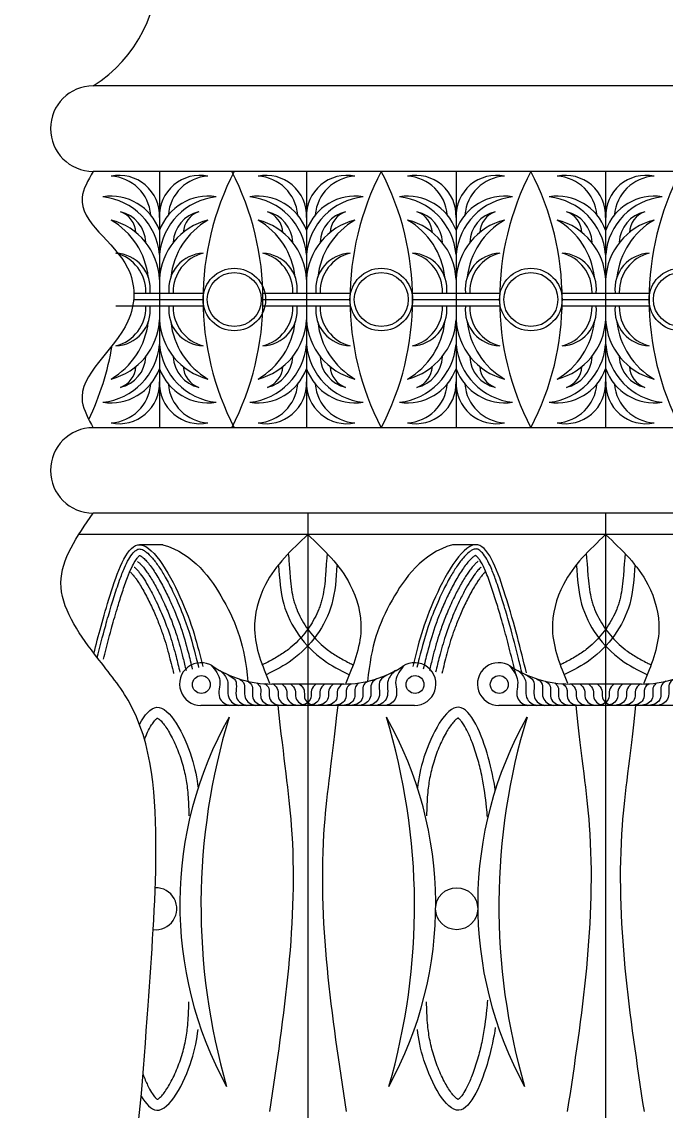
# Model space of a CAD drawing. Extents: x 15151 to 53333, y -36484 to -6005.
# Drawn here: x 43843.1 to 44020.4, y -13826.5 to -13526.6 of the extents above; entities that cross this region are included whole.
import ezdxf

# ---------------------------------------------------------------- set-up
doc = ezdxf.new("R2010")
doc.units = 0
doc.header["$MEASUREMENT"] = 0
for name, color, linetype in [('3', 3, 'CONTINUOUS'), ('4', 4, 'CONTINUOUS'), ('7', 7, 'CONTINUOUS')]:
    doc.layers.add(name, color=color, linetype=linetype)

# ---------------------------------------------------------------- blocks, each defined once
blk = doc.blocks.new('A$C79132812')
at = {"layer": '3'}
for p, q in [((689.8, 1717.17), (210.2, 1717.17)), ((241.23, 1677.17), (241.23, 1557.17)), ((310, 1677.17), (310, 1557.17)), ((380, 1677.17), (380, 1557.17)), ((450, 1677.17), (450, 1557.17)), ((229.1, 1617.17), (261.59, 1617.17)), ((229.2, 1620.17), (261.59, 1620.17)), ((289.64, 1620.17), (330.36, 1620.17)), ((289.64, 1617.17), (330.36, 1617.17)), ((359.64, 1620.17), (400.36, 1620.17)), ((359.64, 1617.17), (400.36, 1617.17)), ((429.64, 1620.17), (470.36, 1620.17)), ((429.64, 1617.17), (470.36, 1617.17)), ((220.86, 1614.17), (261.59, 1614.17)), ((228.69, 1614.17), (261.59, 1614.17)), ((289.64, 1614.17), (330.36, 1614.17)), ((289.64, 1614.17), (330.36, 1614.17)), ((359.64, 1614.17), (400.36, 1614.17)), ((359.64, 1614.17), (400.36, 1614.17)), ((429.64, 1614.17), (470.36, 1614.17)), ((429.64, 1614.17), (470.36, 1614.17)), ((689.8, 1517.17), (210.2, 1517.17)), ((310.59, 1517.17), (310.59, 1017.17)), ((450, 1517.17), (450, 1017.7)), ((689.8, 1507.17), (203.42, 1507.17)), ((242.82, 1502.4), (231.87, 1502.4)), ((389.31, 1502.4), (378.36, 1502.4)), ((327.42, 1437.17), (293.76, 1437.17)), ((466.83, 1437.17), (433.17, 1437.17)), ((360.59, 1427.17), (260.59, 1427.17)), ((500, 1427.17), (400, 1427.17))]:
    blk.add_line(p, q, dxfattribs=at)
for centre, radius in [((276.23, 1617.17), 14.64), ((276.23, 1617.17), 12.64), ((345, 1617.17), 14.64), ((345, 1617.17), 12.64), ((415, 1617.17), 14.64), ((415, 1617.17), 12.64), ((485, 1617.17), 14.64), ((485, 1617.17), 12.64), ((260.8, 1436.95), 4.18), ((360.8, 1436.95), 4.18), ((400.21, 1436.95), 4.18), ((380.29, 1332), 9.84)]:
    blk.add_circle(centre, radius, dxfattribs=at)
for centre, radius, start, end in [((222.34, 1656.39), 18.9, 357.7186, 101.5581), ((217.49, 1655.27), 19.67, 4.309, 86.8947), ((260.11, 1656.39), 18.9, 78.4419, 182.2814), ((264.97, 1655.27), 19.67, 93.1053, 175.691), ((391.9, 1617.17), 130.31, 152.5844, 207.4156), ((159.33, 1617.17), 130.31, 332.5844, 27.4156), ((291.11, 1656.39), 18.9, 357.7186, 101.5581), ((286.26, 1655.27), 19.67, 4.309, 86.8947), ((328.89, 1656.39), 18.9, 78.4419, 182.2814), ((333.74, 1655.27), 19.67, 93.1053, 175.691), ((460.67, 1617.17), 130.31, 152.5844, 207.4156), ((229.33, 1617.17), 130.31, 332.5844, 27.4156), ((361.11, 1656.39), 18.9, 357.7186, 101.5581), ((356.26, 1655.27), 19.67, 4.309, 86.8947), ((398.89, 1656.39), 18.9, 78.4419, 182.2814), ((403.74, 1655.27), 19.67, 93.1053, 175.691), ((530.67, 1617.17), 130.31, 152.5844, 207.4156), ((299.33, 1617.17), 130.31, 332.5844, 27.4156), ((431.11, 1656.39), 18.9, 357.7186, 101.5581), ((426.26, 1655.27), 19.67, 4.309, 86.8947), ((468.89, 1656.39), 18.9, 78.4419, 182.2814), ((473.74, 1655.27), 19.67, 93.1053, 175.691), ((600.67, 1617.17), 130.31, 152.5844, 207.4156), ((218.45, 1641.34), 24.2, 19.8702, 98.722), ((211.49, 1635.58), 29.85, 5.0414, 83.6775), ((270.96, 1635.58), 29.85, 96.3225, 174.9586), ((264.01, 1641.34), 24.2, 81.278, 160.1298), ((287.22, 1641.34), 24.2, 19.8702, 98.722), ((280.26, 1635.58), 29.85, 5.0414, 83.6775), ((339.74, 1635.58), 29.85, 96.3225, 174.9586), ((332.78, 1641.34), 24.2, 81.278, 160.1298), ((357.22, 1641.34), 24.2, 19.8702, 98.722), ((350.26, 1635.58), 29.85, 5.0414, 83.6775), ((409.74, 1635.58), 29.85, 96.3225, 174.9586), ((402.78, 1641.34), 24.2, 81.278, 160.1298), ((427.22, 1641.34), 24.2, 19.8702, 98.722), ((420.26, 1635.58), 29.85, 5.0414, 83.6775), ((479.74, 1635.58), 29.85, 96.3225, 174.9586), ((472.78, 1641.34), 24.2, 81.278, 160.1298), ((219.21, 1647.98), 10.94, 3.0309, 70.2122), ((219.46, 1643.26), 15.41, 2.5457, 77.0789), ((262.99, 1643.26), 15.41, 102.9211, 177.4543), ((263.25, 1647.98), 10.94, 109.7878, 176.9691), ((287.98, 1647.98), 10.94, 3.0309, 70.2122), ((288.24, 1643.26), 15.41, 2.5457, 77.0789), ((331.76, 1643.26), 15.41, 102.9211, 177.4543), ((332.02, 1647.98), 10.94, 109.7878, 176.9691), ((358.24, 1643.26), 15.41, 2.5457, 77.0789), ((357.98, 1647.98), 10.94, 3.0309, 70.2122), ((401.76, 1643.26), 15.41, 102.9211, 177.4543), ((402.02, 1647.98), 10.94, 109.7878, 176.9691), ((427.98, 1647.98), 10.94, 3.0309, 70.2122), ((428.24, 1643.26), 15.41, 2.5457, 77.0789), ((471.76, 1643.26), 15.41, 102.9211, 177.4543), ((472.02, 1647.98), 10.94, 109.7878, 176.9691), ((211.08, 1625.15), 30.18, 2.7959, 75.6746), ((200.81, 1623.79), 35.37, 6.2456, 59.8942), ((271.37, 1625.15), 30.18, 104.3254, 177.2041), ((281.64, 1623.79), 35.37, 120.1058, 173.7544), ((269.58, 1623.79), 35.37, 6.2456, 59.8942), ((279.86, 1625.15), 30.18, 2.7959, 75.6746), ((340.14, 1625.15), 30.18, 104.3254, 177.2041), ((350.42, 1623.79), 35.37, 120.1058, 173.7544), ((349.86, 1625.15), 30.18, 2.7959, 75.6746), ((339.58, 1623.79), 35.37, 6.2456, 59.8942), ((410.14, 1625.15), 30.18, 104.3254, 177.2041), ((420.42, 1623.79), 35.37, 120.1058, 173.7544), ((419.86, 1625.15), 30.18, 2.7959, 75.6746), ((409.58, 1623.79), 35.37, 6.2456, 59.8942), ((480.14, 1625.15), 30.18, 104.3254, 177.2041), ((490.42, 1623.79), 35.37, 120.1058, 173.7544), ((216.32, 1620.88), 18.52, 358.8044, 75.9594), ((220.13, 1622.07), 16.79, 353.888, 87.6627), ((262.32, 1622.07), 16.79, 92.3373, 186.112), ((266.13, 1620.88), 18.52, 104.0406, 181.1956), ((288.91, 1622.07), 16.79, 353.888, 87.6627), ((285.1, 1620.88), 18.52, 358.8044, 75.9594), ((331.09, 1622.07), 16.79, 92.3373, 186.112), ((334.9, 1620.88), 18.52, 104.0406, 181.1956), ((358.91, 1622.07), 16.79, 353.888, 87.6627), ((355.1, 1620.88), 18.52, 358.8044, 75.9594), ((401.09, 1622.07), 16.79, 92.3373, 186.112), ((404.9, 1620.88), 18.52, 104.0406, 181.1956), ((428.91, 1622.07), 16.79, 353.888, 87.6627), ((425.1, 1620.88), 18.52, 358.8044, 75.9594), ((471.09, 1622.07), 16.79, 92.3373, 186.112), ((474.9, 1620.88), 18.52, 104.0406, 181.1956), ((220.13, 1612.28), 16.79, 272.3373, 6.112), ((216.32, 1613.46), 18.52, 284.0406, 1.1956), ((262.32, 1612.28), 16.79, 173.888, 267.6627), ((266.13, 1613.46), 18.52, 178.8044, 255.9594), ((288.91, 1612.28), 16.79, 272.3373, 6.112), ((285.1, 1613.46), 18.52, 284.0406, 1.1956), ((331.09, 1612.28), 16.79, 173.888, 267.6627), ((334.9, 1613.46), 18.52, 178.8044, 255.9594), ((358.91, 1612.28), 16.79, 272.3373, 6.112), ((355.1, 1613.46), 18.52, 284.0406, 1.1956), ((401.09, 1612.28), 16.79, 173.888, 267.6627), ((404.9, 1613.46), 18.52, 178.8044, 255.9594), ((428.91, 1612.28), 16.79, 272.3373, 6.112), ((425.1, 1613.46), 18.52, 284.0406, 1.1956), ((471.09, 1612.28), 16.79, 173.888, 267.6627), ((474.9, 1613.46), 18.52, 178.8044, 255.9594), ((211.08, 1609.2), 30.18, 284.3254, 357.2041), ((200.81, 1610.56), 35.37, 300.1058, 353.7544), ((271.37, 1609.2), 30.18, 182.7959, 255.6746), ((281.64, 1610.56), 35.37, 186.2456, 239.8942), ((279.86, 1609.2), 30.18, 284.3254, 357.2041), ((269.58, 1610.56), 35.37, 300.1058, 353.7544), ((340.14, 1609.2), 30.18, 182.7959, 255.6746), ((350.42, 1610.56), 35.37, 186.2456, 239.8942), ((349.86, 1609.2), 30.18, 284.3254, 357.2041), ((339.58, 1610.56), 35.37, 300.1058, 353.7544), ((410.14, 1609.2), 30.18, 182.7959, 255.6746), ((420.42, 1610.56), 35.37, 186.2456, 239.8942), ((419.86, 1609.2), 30.18, 284.3254, 357.2041), ((409.58, 1610.56), 35.37, 300.1058, 353.7544), ((480.14, 1609.2), 30.18, 182.7959, 255.6746), ((490.42, 1610.56), 35.37, 186.2456, 239.8942), ((90.55, 1617.17), 130.31, 334.4645, 350.4804), ((211.49, 1598.76), 29.85, 276.3225, 354.9586), ((270.96, 1598.76), 29.85, 185.0414, 263.6775), ((280.26, 1598.76), 29.85, 276.3225, 354.9586), ((339.74, 1598.76), 29.85, 185.0414, 263.6775), ((350.26, 1598.76), 29.85, 276.3225, 354.9586), ((409.74, 1598.76), 29.85, 185.0414, 263.6775), ((420.26, 1598.76), 29.85, 276.3225, 354.9586), ((479.74, 1598.76), 29.85, 185.0414, 263.6775), ((219.46, 1591.09), 15.41, 282.9211, 357.4543), ((262.99, 1591.09), 15.41, 182.5457, 257.0789), ((288.24, 1591.09), 15.41, 282.9211, 357.4543), ((331.76, 1591.09), 15.41, 182.5457, 257.0789), ((358.24, 1591.09), 15.41, 282.9211, 357.4543), ((401.76, 1591.09), 15.41, 182.5457, 257.0789), ((428.24, 1591.09), 15.41, 282.9211, 357.4543), ((471.76, 1591.09), 15.41, 182.5457, 257.0789), ((218.45, 1593.01), 24.2, 261.278, 340.1298), ((219.21, 1586.36), 10.94, 289.7878, 356.9691), ((264.01, 1593.01), 24.2, 199.8702, 278.722), ((263.25, 1586.36), 10.94, 183.0309, 250.2122), ((287.22, 1593.01), 24.2, 261.278, 340.1298), ((287.98, 1586.36), 10.94, 289.7878, 356.9691), ((332.78, 1593.01), 24.2, 199.8702, 278.722), ((332.02, 1586.36), 10.94, 183.0309, 250.2122), ((357.22, 1593.01), 24.2, 261.278, 340.1298), ((357.98, 1586.36), 10.94, 289.7878, 356.9691), ((402.78, 1593.01), 24.2, 199.8702, 278.722), ((402.02, 1586.36), 10.94, 183.0309, 250.2122), ((427.22, 1593.01), 24.2, 261.278, 340.1298), ((427.98, 1586.36), 10.94, 289.7878, 356.9691), ((472.78, 1593.01), 24.2, 199.8702, 278.722), ((472.02, 1586.36), 10.94, 183.0309, 250.2122), ((222.34, 1577.95), 18.9, 258.4419, 2.2814), ((217.49, 1579.08), 19.67, 273.1053, 355.691), ((260.11, 1577.95), 18.9, 177.7186, 281.5581), ((264.97, 1579.08), 19.67, 184.309, 266.8947), ((291.11, 1577.95), 18.9, 258.4419, 2.2814), ((286.26, 1579.08), 19.67, 273.1053, 355.691), ((328.89, 1577.95), 18.9, 177.7186, 281.5581), ((333.74, 1579.08), 19.67, 184.309, 266.8947), ((361.11, 1577.95), 18.9, 258.4419, 2.2814), ((356.26, 1579.08), 19.67, 273.1053, 355.691), ((398.89, 1577.95), 18.9, 177.7186, 281.5581), ((403.74, 1579.08), 19.67, 184.309, 266.8947), ((431.11, 1577.95), 18.9, 258.4419, 2.2814), ((426.26, 1579.08), 19.67, 273.1053, 355.691), ((468.89, 1577.95), 18.9, 177.7186, 281.5581), ((473.74, 1579.08), 19.67, 184.309, 266.8947), ((260.59, 1437.17), 10, 56.4427, 270), ((293.76, 1487.17), 50, 236.4427, 270), ((327.42, 1487.17), 50, 270, 303.5573), ((360.59, 1437.17), 10, 270, 123.5573), ((400, 1437.17), 10, 56.4427, 270), ((433.17, 1487.17), 50, 236.4427, 270), ((466.83, 1487.17), 50, 270, 303.5573), ((428.04, 1334.2), 177.33, 150.4482, 208.7874), ((563.83, 1333.29), 303.21, 163.0562, 196.1793), ((193.14, 1334.2), 177.33, 331.2126, 29.5518), ((57.35, 1333.29), 303.21, 343.8207, 16.9438), ((567.45, 1334.2), 177.33, 150.4482, 208.7874), ((703.24, 1333.29), 303.21, 163.0562, 196.1793), ((239.47, 1332), 9.84, 262.9722, 91.579)]:
    blk.add_arc(centre, radius, start, end, dxfattribs=at)
for points in [[(310.59, 1507.17), (290.82, 1483.81), (285.7, 1462.66), (292.75, 1437.58)], [(310.59, 1507.17), (330.36, 1483.81), (335.48, 1462.66), (328.43, 1437.58)], [(450, 1507.17), (430.23, 1483.81), (425.11, 1462.66), (432.16, 1437.58)], [(450, 1507.17), (469.77, 1483.81), (474.89, 1462.66), (467.84, 1437.58)], [(412.92, 1442.35), (403.04, 1478.79), (390.13, 1502.33), (370.37, 1478.03), (359.74, 1445.39)], [(324.2, 1492.66), (321.83, 1474.6), (303.28, 1448.47), (291.39, 1441.58)], [(296.98, 1492.66), (299.35, 1474.6), (317.9, 1448.47), (329.79, 1441.58)], [(463.61, 1492.66), (461.24, 1474.6), (442.69, 1448.47), (430.8, 1441.58)], [(436.39, 1492.66), (438.76, 1474.6), (457.31, 1448.47), (469.2, 1441.58)], [(265.32, 1446.01), (269.41, 1438.84), (269.32, 1430.85), (271.25, 1428.33), (274.06, 1427.15)], [(265.32, 1446.01), (269.41, 1438.84), (269.32, 1430.85), (271.25, 1428.33), (274.06, 1427.15)], [(269.6, 1443.58), (273.01, 1438.84), (273.6, 1430.85), (275.52, 1428.33), (278.34, 1427.15)], [(269.6, 1443.58), (273.01, 1438.84), (273.6, 1430.85), (275.52, 1428.33), (278.34, 1427.15)], [(351.58, 1443.58), (348.17, 1438.84), (347.58, 1430.85), (345.66, 1428.33), (342.84, 1427.15)], [(351.58, 1443.58), (348.17, 1438.84), (347.58, 1430.85), (345.66, 1428.33), (342.84, 1427.15)], [(355.86, 1446.01), (351.76, 1438.84), (351.86, 1430.85), (349.93, 1428.33), (347.12, 1427.15)], [(355.86, 1446.01), (351.76, 1438.84), (351.86, 1430.85), (349.93, 1428.33), (347.12, 1427.15)], [(404.73, 1446.01), (408.82, 1438.84), (408.73, 1430.85), (410.66, 1428.33), (413.47, 1427.15)], [(404.73, 1446.01), (408.82, 1438.84), (408.73, 1430.85), (410.66, 1428.33), (413.47, 1427.15)], [(409.01, 1443.58), (412.42, 1438.84), (413.01, 1430.85), (414.93, 1428.33), (417.75, 1427.15)], [(409.01, 1443.58), (412.42, 1438.84), (413.01, 1430.85), (414.93, 1428.33), (417.75, 1427.15)], [(273.3, 1441.5), (276.71, 1438.84), (277.3, 1430.85), (279.23, 1428.33), (282.04, 1427.15)], [(273.3, 1441.5), (276.71, 1438.84), (277.3, 1430.85), (279.23, 1428.33), (282.04, 1427.15)], [(278.42, 1439.56), (280.46, 1437.84), (281.31, 1430.85), (283.24, 1428.33), (286.05, 1427.15)], [(278.42, 1439.56), (280.46, 1437.84), (281.31, 1430.85), (283.24, 1428.33), (286.05, 1427.15)], [(282.48, 1438.5), (284.32, 1436.81), (284.97, 1430.67), (286.9, 1428.16), (289.66, 1427.22)], [(282.48, 1438.5), (284.32, 1436.81), (284.97, 1430.67), (286.9, 1428.16), (289.66, 1427.22)], [(338.7, 1438.5), (336.86, 1436.81), (336.21, 1430.67), (334.28, 1428.16), (331.52, 1427.22)], [(338.7, 1438.5), (336.86, 1436.81), (336.21, 1430.67), (334.28, 1428.16), (331.52, 1427.22)], [(342.76, 1439.56), (340.72, 1437.84), (339.87, 1430.85), (337.94, 1428.33), (335.13, 1427.15)], [(342.76, 1439.56), (340.72, 1437.84), (339.87, 1430.85), (337.94, 1428.33), (335.13, 1427.15)], [(347.88, 1441.5), (344.47, 1438.84), (343.88, 1430.85), (341.95, 1428.33), (339.14, 1427.15)], [(347.88, 1441.5), (344.47, 1438.84), (343.88, 1430.85), (341.95, 1428.33), (339.14, 1427.15)], [(412.71, 1441.5), (416.12, 1438.84), (416.71, 1430.85), (418.64, 1428.33), (421.45, 1427.15)], [(412.71, 1441.5), (416.12, 1438.84), (416.71, 1430.85), (418.64, 1428.33), (421.45, 1427.15)], [(417.83, 1439.56), (419.87, 1437.84), (420.72, 1430.85), (422.65, 1428.33), (425.46, 1427.15)], [(417.83, 1439.56), (419.87, 1437.84), (420.72, 1430.85), (422.65, 1428.33), (425.46, 1427.15)], [(421.89, 1438.5), (423.73, 1436.81), (424.38, 1430.67), (426.31, 1428.16), (429.07, 1427.22)], [(421.89, 1438.5), (423.73, 1436.81), (424.38, 1430.67), (426.31, 1428.16), (429.07, 1427.22)], [(478.11, 1438.5), (476.27, 1436.81), (475.62, 1430.67), (473.69, 1428.16), (470.93, 1427.22)], [(478.11, 1438.5), (476.27, 1436.81), (475.62, 1430.67), (473.69, 1428.16), (470.93, 1427.22)], [(482.17, 1439.56), (480.13, 1437.84), (479.28, 1430.85), (477.35, 1428.33), (474.54, 1427.15)], [(482.17, 1439.56), (480.13, 1437.84), (479.28, 1430.85), (477.35, 1428.33), (474.54, 1427.15)], [(286.74, 1437.71), (288.28, 1435.88), (288.71, 1430.67), (290.64, 1428.16), (293.4, 1427.22)], [(286.74, 1437.71), (288.28, 1435.88), (288.71, 1430.67), (290.64, 1428.16), (293.4, 1427.22)], [(290.54, 1437.36), (292.32, 1435.28), (292.75, 1430.67), (294.68, 1428.16), (297.44, 1427.22)], [(290.54, 1437.36), (292.32, 1435.28), (292.75, 1430.67), (294.68, 1428.16), (297.44, 1427.22)], [(294.55, 1437.15), (296.62, 1434.38), (296.91, 1430.67), (298.83, 1428.16), (301.6, 1427.22)], [(294.55, 1437.15), (296.62, 1434.38), (296.91, 1430.67), (298.83, 1428.16), (301.6, 1427.22)], [(298.66, 1437.15), (300.72, 1434.38), (301.01, 1430.67), (302.93, 1428.16), (305.7, 1427.22)], [(298.66, 1437.15), (300.72, 1434.38), (301.01, 1430.67), (302.93, 1428.16), (305.7, 1427.22)], [(302.69, 1437.15), (304.75, 1434.38), (305.04, 1430.67), (306.97, 1428.16), (309.73, 1427.22)], [(302.69, 1437.15), (304.75, 1434.38), (305.04, 1430.67), (306.97, 1428.16), (309.73, 1427.22)], [(306.79, 1437.15), (308.85, 1434.38), (309.14, 1430.67), (311.07, 1428.16), (313.83, 1427.22)], [(306.79, 1437.15), (308.85, 1434.38), (309.14, 1430.67), (311.07, 1428.16), (313.83, 1427.22)], [(314.39, 1437.15), (312.33, 1434.38), (312.04, 1430.67), (310.11, 1428.16), (307.35, 1427.22)], [(314.39, 1437.15), (312.33, 1434.38), (312.04, 1430.67), (310.11, 1428.16), (307.35, 1427.22)], [(318.49, 1437.15), (316.43, 1434.38), (316.14, 1430.67), (314.21, 1428.16), (311.45, 1427.22)], [(318.49, 1437.15), (316.43, 1434.38), (316.14, 1430.67), (314.21, 1428.16), (311.45, 1427.22)], [(322.52, 1437.15), (320.46, 1434.38), (320.17, 1430.67), (318.25, 1428.16), (315.48, 1427.22)], [(322.52, 1437.15), (320.46, 1434.38), (320.17, 1430.67), (318.25, 1428.16), (315.48, 1427.22)], [(326.63, 1437.15), (324.56, 1434.38), (324.27, 1430.67), (322.35, 1428.16), (319.58, 1427.22)], [(326.63, 1437.15), (324.56, 1434.38), (324.27, 1430.67), (322.35, 1428.16), (319.58, 1427.22)], [(330.64, 1437.36), (328.86, 1435.28), (328.43, 1430.67), (326.5, 1428.16), (323.74, 1427.22)], [(330.64, 1437.36), (328.86, 1435.28), (328.43, 1430.67), (326.5, 1428.16), (323.74, 1427.22)], [(334.44, 1437.71), (332.9, 1435.88), (332.47, 1430.67), (330.54, 1428.16), (327.78, 1427.22)], [(334.44, 1437.71), (332.9, 1435.88), (332.47, 1430.67), (330.54, 1428.16), (327.78, 1427.22)], [(426.15, 1437.71), (427.69, 1435.88), (428.12, 1430.67), (430.05, 1428.16), (432.81, 1427.22)], [(426.15, 1437.71), (427.69, 1435.88), (428.12, 1430.67), (430.05, 1428.16), (432.81, 1427.22)], [(429.95, 1437.36), (431.73, 1435.28), (432.16, 1430.67), (434.09, 1428.16), (436.85, 1427.22)], [(429.95, 1437.36), (431.73, 1435.28), (432.16, 1430.67), (434.09, 1428.16), (436.85, 1427.22)], [(433.96, 1437.15), (436.03, 1434.38), (436.32, 1430.67), (438.24, 1428.16), (441.01, 1427.22)], [(433.96, 1437.15), (436.03, 1434.38), (436.32, 1430.67), (438.24, 1428.16), (441.01, 1427.22)], [(438.07, 1437.15), (440.13, 1434.38), (440.42, 1430.67), (442.34, 1428.16), (445.11, 1427.22)], [(438.07, 1437.15), (440.13, 1434.38), (440.42, 1430.67), (442.34, 1428.16), (445.11, 1427.22)], [(442.1, 1437.15), (444.16, 1434.38), (444.45, 1430.67), (446.38, 1428.16), (449.14, 1427.22)], [(442.1, 1437.15), (444.16, 1434.38), (444.45, 1430.67), (446.38, 1428.16), (449.14, 1427.22)], [(446.2, 1437.15), (448.26, 1434.38), (448.55, 1430.67), (450.48, 1428.16), (453.24, 1427.22)], [(446.2, 1437.15), (448.26, 1434.38), (448.55, 1430.67), (450.48, 1428.16), (453.24, 1427.22)], [(453.8, 1437.15), (451.74, 1434.38), (451.45, 1430.67), (449.52, 1428.16), (446.76, 1427.22)], [(453.8, 1437.15), (451.74, 1434.38), (451.45, 1430.67), (449.52, 1428.16), (446.76, 1427.22)], [(457.9, 1437.15), (455.84, 1434.38), (455.55, 1430.67), (453.62, 1428.16), (450.86, 1427.22)], [(457.9, 1437.15), (455.84, 1434.38), (455.55, 1430.67), (453.62, 1428.16), (450.86, 1427.22)], [(461.93, 1437.15), (459.87, 1434.38), (459.58, 1430.67), (457.66, 1428.16), (454.89, 1427.22)], [(461.93, 1437.15), (459.87, 1434.38), (459.58, 1430.67), (457.66, 1428.16), (454.89, 1427.22)], [(466.04, 1437.15), (463.97, 1434.38), (463.68, 1430.67), (461.76, 1428.16), (458.99, 1427.22)], [(466.04, 1437.15), (463.97, 1434.38), (463.68, 1430.67), (461.76, 1428.16), (458.99, 1427.22)], [(470.05, 1437.36), (468.27, 1435.28), (467.84, 1430.67), (465.91, 1428.16), (463.15, 1427.22)], [(470.05, 1437.36), (468.27, 1435.28), (467.84, 1430.67), (465.91, 1428.16), (463.15, 1427.22)], [(473.85, 1437.71), (472.31, 1435.88), (471.88, 1430.67), (469.95, 1428.16), (467.19, 1427.22)], [(473.85, 1437.71), (472.31, 1435.88), (471.88, 1430.67), (469.95, 1428.16), (467.19, 1427.22)]]:
    blk.add_spline(points, degree=3, dxfattribs=at)
for points, knots in [([(210.52, 1451.58), (212.55, 1459.68), (217.11, 1476.8), (230.49, 1515.46), (254.39, 1474.39), (259.02, 1455.35), (261.44, 1445.39)], [10.514127, 10.514127, 10.514127, 10.514127, 37.756103, 64.602266, 95.913827, 130.248302, 130.248302, 130.248302, 130.248302]), ([(212.08, 1449.55), (213.26, 1454.34), (214.53, 1459.27), (216.83, 1467.52), (217.7, 1470.53), (219.05, 1474.99), (219.45, 1476.3), (220.7, 1480.29), (221.59, 1483.08), (223.26, 1487.77), (224.01, 1489.72), (225.45, 1492.99), (226.12, 1494.37), (227.5, 1496.77), (228.2, 1497.8), (229.32, 1499.07), (229.74, 1499.46), (230.46, 1499.98), (230.76, 1500.15), (231.3, 1500.35), (231.53, 1500.39), (232.05, 1500.41), (232.34, 1500.37), (233, 1500.18), (233.36, 1500.03), (234.16, 1499.59), (234.59, 1499.31), (235.94, 1498.25), (236.93, 1497.27), (238.93, 1494.93), (239.94, 1493.55), (241.96, 1490.54), (242.96, 1488.91), (245.12, 1485.1), (246.26, 1482.9), (247.97, 1479.41), (248.57, 1478.12), (250.92, 1472.92), (252.37, 1469.26), (255.68, 1459.9), (257.12, 1454.53), (258.8, 1447.79), (259.15, 1446.35), (259.5, 1444.91)], [8.780139, 8.780139, 8.780139, 8.780139, 25.025824, 25.025824, 33.76745, 33.76745, 37.263861, 37.263861, 44.256683, 44.256683, 49.482402, 49.482402, 53.862154, 53.862154, 58.241906, 58.241906, 61.065184, 61.065184, 63.392367, 63.392367, 65.71955, 65.71955, 68.046734, 68.046734, 70.373917, 70.373917, 72.701101, 72.701101, 77.44031, 77.44031, 82.179519, 82.179519, 86.918728, 86.918728, 92.762896, 92.762896, 96.225753, 96.225753, 107.031878, 107.031878, 125.29232, 125.29232, 130.248302, 130.248302, 130.248302, 130.248302]), ([(242.82, 1502.4), (257.17, 1498.28), (274.72, 1473.35), (280.91, 1455.35), (282.57, 1438.44)], [65.848811, 65.848811, 65.848811, 65.848811, 95.913827, 130.248302, 130.248302, 130.248302, 130.248302]), ([(378.36, 1502.4), (364.01, 1498.28), (346.46, 1473.35), (340.27, 1455.35), (338.61, 1438.44)], [65.848811, 65.848811, 65.848811, 65.848811, 95.913827, 130.248302, 130.248302, 130.248302, 130.248302]), ([(410.98, 1441.88), (410.39, 1444.3), (409.8, 1446.71), (407.98, 1454.07), (406.69, 1459.12), (404.35, 1467.52), (403.48, 1470.53), (402.13, 1474.99), (401.73, 1476.3), (400.48, 1480.29), (399.59, 1483.08), (397.91, 1487.77), (397.17, 1489.72), (395.73, 1492.99), (395.05, 1494.37), (393.68, 1496.77), (392.98, 1497.8), (391.86, 1499.07), (391.44, 1499.46), (390.72, 1499.98), (390.42, 1500.15), (389.88, 1500.35), (389.65, 1500.39), (389.13, 1500.41), (388.84, 1500.37), (388.18, 1500.18), (387.82, 1500.03), (387.02, 1499.59), (386.59, 1499.31), (385.24, 1498.25), (384.25, 1497.27), (382.25, 1494.93), (381.24, 1493.55), (379.22, 1490.54), (378.22, 1488.91), (376.06, 1485.1), (374.91, 1482.9), (373.21, 1479.41), (372.61, 1478.12), (370.26, 1472.92), (368.81, 1469.26), (365.5, 1459.9), (364.05, 1454.53), (362.38, 1447.79), (362.03, 1446.35), (361.68, 1444.91)], [0, 0, 0, 0, 8.341941, 8.341941, 25.025824, 25.025824, 33.76745, 33.76745, 37.263861, 37.263861, 44.256683, 44.256683, 49.482402, 49.482402, 53.862154, 53.862154, 58.241906, 58.241906, 61.065184, 61.065184, 63.392367, 63.392367, 65.71955, 65.71955, 68.046734, 68.046734, 70.373917, 70.373917, 72.701101, 72.701101, 77.44031, 77.44031, 82.179519, 82.179519, 86.918728, 86.918728, 92.762896, 92.762896, 96.225753, 96.225753, 107.031878, 107.031878, 125.29232, 125.29232, 130.248302, 130.248302, 130.248302, 130.248302]), ([(214.99, 1448.83), (215.39, 1450.43), (215.79, 1452.04), (217.05, 1456.95), (217.94, 1460.33), (219.36, 1465.41), (219.8, 1466.95), (220.72, 1470.14), (221.22, 1471.79), (222.06, 1474.58), (222.41, 1475.7), (223.12, 1477.97), (223.48, 1479.12), (224.61, 1482.59), (225.4, 1484.9), (226.87, 1488.74), (227.53, 1490.33), (228.73, 1492.86), (229.27, 1493.86), (230.21, 1495.4), (230.64, 1496), (231.19, 1496.66), (231.37, 1496.85), (231.67, 1497.15), (231.81, 1497.26), (231.92, 1497.34), (231.93, 1497.35), (231.95, 1497.36)], [8.780139, 8.780139, 8.780139, 8.780139, 14.220452, 14.220452, 25.101077, 25.101077, 29.692164, 29.692164, 34.354613, 34.354613, 37.350252, 37.350252, 40.345891, 40.345891, 46.337168, 46.337168, 51.02473, 51.02473, 54.73876, 54.73876, 57.850193, 57.850193, 59.454415, 59.454415, 61.058637, 61.058637, 61.345049, 61.345049, 61.345049, 61.345049]), ([(230.85, 1494.56), (230.87, 1494.56), (230.9, 1494.54), (231.03, 1494.46), (231.16, 1494.37), (231.43, 1494.17), (231.56, 1494.06), (231.86, 1493.79), (232.03, 1493.63), (232.38, 1493.29), (232.57, 1493.09), (233.15, 1492.46), (233.56, 1491.98), (234.44, 1490.87), (234.89, 1490.26), (235.81, 1488.95), (236.28, 1488.25), (237.77, 1485.9), (238.81, 1484.11), (240.8, 1480.4), (241.76, 1478.48), (243.24, 1475.36), (243.79, 1474.15), (244.82, 1471.8), (245.31, 1470.65), (246.23, 1468.39), (246.66, 1467.29), (247.88, 1464.04), (248.6, 1461.95), (250.39, 1456.34), (251.32, 1452.92), (252.7, 1447.5), (253.18, 1445.51), (253.67, 1443.5)], [70.114524, 70.114524, 70.114524, 70.114524, 71.036234, 71.036234, 72.593695, 72.593695, 73.808867, 73.808867, 75.024039, 75.024039, 76.239211, 76.239211, 78.669555, 78.669555, 81.099899, 81.099899, 83.530243, 83.530243, 88.844576, 88.844576, 94.15891, 94.15891, 97.587591, 97.587591, 101.016271, 101.016271, 104.444952, 104.444952, 111.302313, 111.302313, 123.298618, 123.298618, 130.248302, 130.248302, 130.248302, 130.248302]), ([(231.95, 1497.36), (232.01, 1497.34), (232.08, 1497.3), (232.3, 1497.19), (232.47, 1497.1), (232.84, 1496.86), (233.05, 1496.71), (233.5, 1496.34), (233.75, 1496.13), (234.5, 1495.43), (235.04, 1494.86), (236.16, 1493.55), (236.74, 1492.81), (237.91, 1491.2), (238.51, 1490.32), (240.27, 1487.58), (241.43, 1485.57), (243.66, 1481.41), (244.72, 1479.27), (246.25, 1475.98), (246.78, 1474.8), (247.78, 1472.5), (248.25, 1471.38), (249.59, 1468.07), (250.38, 1465.95), (252.51, 1459.77), (253.62, 1455.89), (255.31, 1449.44), (255.94, 1446.84), (256.58, 1444.21)], [68.809994, 68.809994, 68.809994, 68.809994, 69.856146, 69.856146, 71.379865, 71.379865, 72.903584, 72.903584, 74.427303, 74.427303, 77.365029, 77.365029, 80.302755, 80.302755, 83.240481, 83.240481, 89.015493, 89.015493, 94.790505, 94.790505, 98.088384, 98.088384, 101.386263, 101.386263, 107.982021, 107.982021, 121.173538, 121.173538, 130.248302, 130.248302, 130.248302, 130.248302]), ([(319.69, 1498.36), (319.17, 1492.26), (319.13, 1491.57), (319, 1489.51), (318.91, 1488.16), (318.64, 1484.99), (318.45, 1483.2), (317.93, 1479.82), (317.61, 1478.22), (317.01, 1475.92), (316.79, 1475.18), (316.31, 1473.71), (316.05, 1472.98), (315.19, 1470.8), (314.52, 1469.36), (312.28, 1465.15), (310.46, 1462.46), (306.32, 1457.54), (303.99, 1455.3), (300.74, 1452.78), (299.95, 1452.22), (298.33, 1451.13), (297.49, 1450.61), (294.91, 1449.07), (293.1, 1448.09), (290.53, 1446.75), (289.82, 1446.39), (289.11, 1446.02)], [0, 0, 0, 0, 2.076355, 2.076355, 6.229064, 6.229064, 11.958127, 11.958127, 17.385147, 17.385147, 19.99202, 19.99202, 22.598893, 22.598893, 27.812639, 27.812639, 38.240131, 38.240131, 48.667623, 48.667623, 51.897343, 51.897343, 55.127064, 55.127064, 61.586505, 61.586505, 63.996115, 63.996115, 63.996115, 63.996115]), ([(301.49, 1498.36), (302.01, 1492.26), (302.05, 1491.57), (302.18, 1489.51), (302.27, 1488.16), (302.54, 1484.99), (302.73, 1483.2), (303.25, 1479.82), (303.57, 1478.22), (304.17, 1475.92), (304.38, 1475.18), (304.87, 1473.71), (305.13, 1472.98), (305.99, 1470.8), (306.66, 1469.36), (308.9, 1465.15), (310.72, 1462.46), (314.86, 1457.54), (317.18, 1455.3), (320.44, 1452.78), (321.23, 1452.22), (322.85, 1451.13), (323.69, 1450.61), (326.27, 1449.07), (328.08, 1448.09), (330.65, 1446.75), (331.36, 1446.39), (332.07, 1446.02)], [0, 0, 0, 0, 2.076355, 2.076355, 6.229064, 6.229064, 11.958127, 11.958127, 17.385147, 17.385147, 19.99202, 19.99202, 22.598893, 22.598893, 27.812639, 27.812639, 38.240131, 38.240131, 48.667623, 48.667623, 51.897343, 51.897343, 55.127064, 55.127064, 61.586505, 61.586505, 63.996115, 63.996115, 63.996115, 63.996115]), ([(389.23, 1497.36), (389.17, 1497.34), (389.1, 1497.3), (388.87, 1497.19), (388.71, 1497.1), (388.34, 1496.86), (388.13, 1496.71), (387.68, 1496.34), (387.43, 1496.13), (386.68, 1495.43), (386.14, 1494.86), (385.02, 1493.55), (384.44, 1492.81), (383.27, 1491.2), (382.67, 1490.32), (380.91, 1487.58), (379.75, 1485.57), (377.52, 1481.41), (376.46, 1479.27), (374.93, 1475.98), (374.4, 1474.8), (373.4, 1472.5), (372.93, 1471.38), (371.59, 1468.07), (370.8, 1465.95), (368.67, 1459.77), (367.56, 1455.89), (365.87, 1449.44), (365.24, 1446.84), (364.6, 1444.21)], [68.809994, 68.809994, 68.809994, 68.809994, 69.856146, 69.856146, 71.379865, 71.379865, 72.903584, 72.903584, 74.427303, 74.427303, 77.36503, 77.36503, 80.302756, 80.302756, 83.240482, 83.240482, 89.015496, 89.015496, 94.79051, 94.79051, 98.088397, 98.088397, 101.386285, 101.386285, 107.98206, 107.98206, 121.17361, 121.17361, 130.248302, 130.248302, 130.248302, 130.248302]), ([(390.33, 1494.56), (390.31, 1494.56), (390.28, 1494.54), (390.15, 1494.46), (390.02, 1494.37), (389.75, 1494.17), (389.62, 1494.06), (389.32, 1493.79), (389.15, 1493.63), (388.8, 1493.29), (388.61, 1493.09), (388.03, 1492.46), (387.61, 1491.98), (386.74, 1490.87), (386.29, 1490.26), (385.37, 1488.95), (384.9, 1488.25), (383.41, 1485.9), (382.37, 1484.11), (380.38, 1480.4), (379.42, 1478.48), (377.94, 1475.36), (377.39, 1474.15), (376.36, 1471.8), (375.87, 1470.65), (374.95, 1468.39), (374.52, 1467.29), (373.3, 1464.04), (372.58, 1461.95), (370.79, 1456.34), (369.86, 1452.92), (368.48, 1447.5), (368, 1445.51), (367.51, 1443.5)], [70.114524, 70.114524, 70.114524, 70.114524, 71.036234, 71.036234, 72.593695, 72.593695, 73.808868, 73.808868, 75.02404, 75.02404, 76.239212, 76.239212, 78.669556, 78.669556, 81.0999, 81.0999, 83.530245, 83.530245, 88.844579, 88.844579, 94.158913, 94.158913, 97.587597, 97.587597, 101.01628, 101.01628, 104.444964, 104.444964, 111.302331, 111.302331, 123.298632, 123.298632, 130.248302, 130.248302, 130.248302, 130.248302]), ([(408.06, 1441.17), (407.65, 1442.87), (407.24, 1444.56), (405.98, 1449.68), (405.12, 1453.13), (403.75, 1458.37), (403.31, 1460.03), (401.91, 1465.14), (400.89, 1468.71), (399.38, 1473.73), (399, 1474.95), (397.84, 1478.68), (397.02, 1481.28), (395.28, 1486.29), (394.36, 1488.7), (392.99, 1491.74), (392.56, 1492.62), (391.76, 1494.11), (391.4, 1494.72), (390.69, 1495.79), (390.35, 1496.24), (389.81, 1496.86), (389.59, 1497.07), (389.34, 1497.28), (389.28, 1497.32), (389.23, 1497.36)], [0, 0, 0, 0, 5.85766, 5.85766, 17.572979, 17.572979, 22.87564, 22.87564, 33.480964, 33.480964, 36.785349, 36.785349, 43.394119, 43.394119, 50.002889, 50.002889, 52.991099, 52.991099, 55.599234, 55.599234, 58.207369, 58.207369, 60.376471, 60.376471, 61.345049, 61.345049, 61.345049, 61.345049]), ([(459.1, 1498.36), (458.58, 1492.26), (458.54, 1491.57), (458.41, 1489.51), (458.32, 1488.16), (458.05, 1484.99), (457.86, 1483.2), (457.34, 1479.82), (457.02, 1478.22), (456.42, 1475.92), (456.2, 1475.18), (455.72, 1473.71), (455.46, 1472.98), (454.6, 1470.8), (453.93, 1469.36), (451.69, 1465.15), (449.87, 1462.46), (445.73, 1457.54), (443.4, 1455.3), (440.15, 1452.78), (439.36, 1452.22), (437.74, 1451.13), (436.9, 1450.61), (434.32, 1449.07), (432.51, 1448.09), (429.94, 1446.75), (429.23, 1446.39), (428.52, 1446.02)], [0, 0, 0, 0, 2.076355, 2.076355, 6.229064, 6.229064, 11.958127, 11.958127, 17.385147, 17.385147, 19.99202, 19.99202, 22.598893, 22.598893, 27.812639, 27.812639, 38.240131, 38.240131, 48.667623, 48.667623, 51.897343, 51.897343, 55.127064, 55.127064, 61.586505, 61.586505, 63.996115, 63.996115, 63.996115, 63.996115]), ([(440.9, 1498.36), (441.42, 1492.26), (441.46, 1491.57), (441.59, 1489.51), (441.68, 1488.16), (441.95, 1484.99), (442.14, 1483.2), (442.66, 1479.82), (442.98, 1478.22), (443.58, 1475.92), (443.8, 1475.18), (444.28, 1473.71), (444.54, 1472.98), (445.4, 1470.8), (446.07, 1469.36), (448.31, 1465.15), (450.13, 1462.46), (454.27, 1457.54), (456.6, 1455.3), (459.85, 1452.78), (460.64, 1452.22), (462.26, 1451.13), (463.1, 1450.61), (465.68, 1449.07), (467.49, 1448.09), (470.06, 1446.75), (470.77, 1446.39), (471.48, 1446.02)], [0, 0, 0, 0, 2.076355, 2.076355, 6.229064, 6.229064, 11.958127, 11.958127, 17.385147, 17.385147, 19.99202, 19.99202, 22.598893, 22.598893, 27.812639, 27.812639, 38.240131, 38.240131, 48.667623, 48.667623, 51.897343, 51.897343, 55.127064, 55.127064, 61.586505, 61.586505, 63.996115, 63.996115, 63.996115, 63.996115]), ([(227.65, 1489.5), (227.66, 1489.49), (227.69, 1489.47), (227.78, 1489.39), (227.86, 1489.32), (228.05, 1489.13), (228.16, 1489.02), (228.56, 1488.59), (228.9, 1488.2), (229.59, 1487.33), (229.93, 1486.87), (230.64, 1485.88), (231.01, 1485.33), (232.46, 1483.1), (233.59, 1481.16), (235.77, 1477.07), (236.83, 1474.92), (238.27, 1471.79), (238.72, 1470.77), (239.59, 1468.77), (239.99, 1467.8), (241.15, 1464.93), (241.84, 1463.08), (243.66, 1457.85), (244.63, 1454.59), (246.33, 1448.29), (247.07, 1445.24), (247.84, 1442.08)], [72.969376, 72.969376, 72.969376, 72.969376, 73.705539, 73.705539, 74.8656, 74.8656, 76.025662, 76.025662, 78.62829, 78.62829, 80.798841, 80.798841, 82.969392, 82.969392, 89.145137, 89.145137, 95.320882, 95.320882, 98.390196, 98.390196, 101.459509, 101.459509, 107.598135, 107.598135, 119.338395, 119.338395, 130.248302, 130.248302, 130.248302, 130.248302]), ([(229.38, 1491.95), (229.4, 1491.94), (229.43, 1491.91), (229.56, 1491.82), (229.7, 1491.7), (230.07, 1491.35), (230.3, 1491.13), (230.79, 1490.6), (231.05, 1490.29), (231.62, 1489.6), (231.92, 1489.22), (232.98, 1487.79), (233.78, 1486.6), (235.41, 1483.99), (236.23, 1482.56), (237.96, 1479.36), (238.87, 1477.57), (240.44, 1474.28), (241.11, 1472.79), (242.37, 1469.91), (242.95, 1468.52), (244.49, 1464.59), (245.36, 1462.15), (247.22, 1456.44), (248.12, 1453.24), (249.58, 1447.63), (250.16, 1445.24), (250.75, 1442.79)], [71.729633, 71.729633, 71.729633, 71.729633, 72.558732, 72.558732, 74.379014, 74.379014, 76.199295, 76.199295, 78.019577, 78.019577, 79.839858, 79.839858, 84.219705, 84.219705, 88.599551, 88.599551, 93.693338, 93.693338, 98.000191, 98.000191, 102.307044, 102.307044, 110.400087, 110.400087, 121.800817, 121.800817, 130.248302, 130.248302, 130.248302, 130.248302]), ([(391.8, 1491.95), (391.78, 1491.94), (391.75, 1491.91), (391.62, 1491.82), (391.48, 1491.7), (391.11, 1491.35), (390.88, 1491.13), (390.39, 1490.6), (390.13, 1490.29), (389.56, 1489.6), (389.26, 1489.22), (388.2, 1487.79), (387.39, 1486.6), (385.77, 1483.99), (384.95, 1482.56), (383.22, 1479.36), (382.31, 1477.57), (380.74, 1474.28), (380.07, 1472.79), (378.81, 1469.91), (378.23, 1468.52), (376.69, 1464.59), (375.82, 1462.15), (373.96, 1456.44), (373.06, 1453.24), (371.6, 1447.63), (371.02, 1445.24), (370.43, 1442.79)], [71.729633, 71.729633, 71.729633, 71.729633, 72.558732, 72.558732, 74.379014, 74.379014, 76.199295, 76.199295, 78.019577, 78.019577, 79.839859, 79.839859, 84.219704, 84.219704, 88.59955, 88.59955, 93.693338, 93.693338, 98.000191, 98.000191, 102.307044, 102.307044, 110.400099, 110.400099, 121.800829, 121.800829, 130.248302, 130.248302, 130.248302, 130.248302]), ([(393.53, 1489.5), (393.52, 1489.49), (393.49, 1489.47), (393.4, 1489.39), (393.32, 1489.32), (393.13, 1489.13), (393.02, 1489.02), (392.62, 1488.59), (392.28, 1488.2), (391.59, 1487.33), (391.25, 1486.87), (390.54, 1485.88), (390.17, 1485.33), (388.72, 1483.1), (387.59, 1481.16), (385.41, 1477.07), (384.35, 1474.92), (382.91, 1471.79), (382.46, 1470.77), (381.59, 1468.77), (381.19, 1467.8), (380.03, 1464.93), (379.34, 1463.08), (377.52, 1457.85), (376.55, 1454.59), (374.85, 1448.29), (374.11, 1445.24), (373.34, 1442.08)], [72.969376, 72.969376, 72.969376, 72.969376, 73.705539, 73.705539, 74.865601, 74.865601, 76.025662, 76.025662, 78.628291, 78.628291, 80.798844, 80.798844, 82.969397, 82.969397, 89.145144, 89.145144, 95.320891, 95.320891, 98.390201, 98.390201, 101.45951, 101.45951, 107.598129, 107.598129, 119.338368, 119.338368, 130.248302, 130.248302, 130.248302, 130.248302]), ([(231.88, 1418.23), (234.25, 1422.79), (242.68, 1432.96), (256.02, 1407.46), (258.76, 1393), (259.26, 1388.57)], [41.458611, 41.458611, 41.458611, 41.458611, 55.162998, 83.704813, 97.383112, 97.383112, 97.383112, 97.383112]), ([(296.56, 1427.17), (299.33, 1401.81), (308.58, 1342.18), (299.43, 1281.87), (292.64, 1237.11)], [20.668355, 20.668355, 20.668355, 20.668355, 67.339255, 201.630009, 201.630009, 201.630009, 201.630009]), ([(324.61, 1427.17), (321.85, 1401.81), (312.6, 1342.18), (321.75, 1281.87), (328.54, 1237.11)], [20.668355, 20.668355, 20.668355, 20.668355, 67.339255, 201.630009, 201.630009, 201.630009, 201.630009]), ([(398.34, 1387.55), (397.66, 1392.24), (394.89, 1406.5), (381.71, 1439.11), (365.16, 1407.46), (362.42, 1393), (361.92, 1388.57)], [13.294967, 13.294967, 13.294967, 13.294967, 27.978625, 55.162998, 83.704813, 97.383112, 97.383112, 97.383112, 97.383112]), ([(435.97, 1427.17), (438.74, 1401.81), (447.99, 1342.18), (438.84, 1281.87), (432.05, 1237.11)], [20.668355, 20.668355, 20.668355, 20.668355, 67.339255, 201.630009, 201.630009, 201.630009, 201.630009]), ([(464.03, 1427.17), (461.26, 1401.81), (452.01, 1342.18), (461.16, 1281.87), (467.95, 1237.11)], [20.668355, 20.668355, 20.668355, 20.668355, 67.339255, 201.630009, 201.630009, 201.630009, 201.630009]), ([(234.18, 1411.25), (234.66, 1412.43), (235.15, 1413.56), (236.27, 1415.88), (236.89, 1417.04), (237.99, 1418.79), (238.46, 1419.46), (239.25, 1420.4), (239.57, 1420.73), (240, 1421.09), (240.14, 1421.19), (240.24, 1421.25)], [36.719206, 36.719206, 36.719206, 36.719206, 40.037855, 40.037855, 44.041286, 44.041286, 47.231806, 47.231806, 49.83463, 49.83463, 51.549226, 51.549226, 51.549226, 51.549226]), ([(240.24, 1421.25), (240.3, 1421.22), (240.38, 1421.18), (240.74, 1420.96), (241.13, 1420.67), (242.03, 1419.82), (242.53, 1419.27), (243.57, 1417.96), (244.11, 1417.2), (245.2, 1415.52), (245.74, 1414.6), (247.47, 1411.44), (248.61, 1408.98), (250.1, 1405.24), (250.57, 1403.98), (251.47, 1401.35), (251.88, 1399.99), (252.61, 1397.36), (252.92, 1396.08), (253.72, 1392.33), (254.08, 1389.93), (254.66, 1384.58), (254.8, 1381.64), (254.93, 1377.63), (254.95, 1376.6), (254.98, 1375.56)], [58.970778, 58.970778, 58.970778, 58.970778, 60.03148, 60.03148, 63.070763, 63.070763, 66.110045, 66.110045, 69.149328, 69.149328, 72.18861, 72.18861, 78.984213, 78.984213, 82.41534, 82.41534, 86.27132, 86.27132, 90.127299, 90.127299, 97.839258, 97.839258, 107.738965, 107.738965, 111.143739, 111.143739, 111.143739, 111.143739]), ([(380.94, 1421.25), (380.88, 1421.22), (380.8, 1421.18), (380.44, 1420.96), (380.05, 1420.67), (379.15, 1419.82), (378.65, 1419.27), (377.61, 1417.96), (377.07, 1417.2), (375.98, 1415.52), (375.44, 1414.6), (373.71, 1411.44), (372.57, 1408.98), (371.08, 1405.24), (370.61, 1403.98), (369.71, 1401.35), (369.29, 1399.99), (368.57, 1397.36), (368.26, 1396.08), (367.46, 1392.33), (367.1, 1389.93), (366.52, 1384.58), (366.38, 1381.64), (366.25, 1377.63), (366.22, 1376.6), (366.2, 1375.56)], [58.970778, 58.970778, 58.970778, 58.970778, 60.03148, 60.03148, 63.070763, 63.070763, 66.110045, 66.110045, 69.149328, 69.149328, 72.18861, 72.18861, 78.984213, 78.984213, 82.41534, 82.41534, 86.27132, 86.27132, 90.127299, 90.127299, 97.839258, 97.839258, 107.738965, 107.738965, 111.143739, 111.143739, 111.143739, 111.143739]), ([(394.72, 1374.81), (394.57, 1376.38), (394.43, 1377.94), (393.81, 1384.04), (393.24, 1388.59), (391.94, 1394.92), (391.64, 1396.28), (391, 1398.88), (390.67, 1400.12), (389.59, 1403.95), (388.74, 1406.64), (387.08, 1411.12), (386.31, 1412.96), (384.91, 1415.88), (384.29, 1417.04), (383.19, 1418.79), (382.72, 1419.46), (381.93, 1420.4), (381.61, 1420.73), (381.18, 1421.09), (381.04, 1421.19), (380.94, 1421.25)], [0, 0, 0, 0, 5.206387, 5.206387, 20.395666, 20.395666, 24.39787, 24.39787, 27.876878, 27.876878, 34.834892, 34.834892, 40.037855, 40.037855, 44.041286, 44.041286, 47.231806, 47.231806, 49.83463, 49.83463, 51.549226, 51.549226, 51.549226, 51.549226]), ([(240.24, 1242.75), (240.3, 1242.78), (240.38, 1242.82), (240.74, 1243.04), (241.13, 1243.33), (242.03, 1244.17), (242.53, 1244.72), (243.57, 1246.04), (244.11, 1246.8), (245.2, 1248.48), (245.74, 1249.4), (247.47, 1252.56), (248.61, 1255.01), (250.1, 1258.76), (250.57, 1260.02), (251.47, 1262.65), (251.88, 1264), (252.61, 1266.64), (252.92, 1267.91), (253.72, 1271.67), (254.08, 1274.06), (254.66, 1279.42), (254.8, 1282.35), (254.93, 1286.36), (254.95, 1287.39), (254.98, 1288.43)], [58.970778, 58.970778, 58.970778, 58.970778, 60.03148, 60.03148, 63.070763, 63.070763, 66.110045, 66.110045, 69.149328, 69.149328, 72.18861, 72.18861, 78.984213, 78.984213, 82.41534, 82.41534, 86.27132, 86.27132, 90.127299, 90.127299, 97.839258, 97.839258, 107.738965, 107.738965, 111.143739, 111.143739, 111.143739, 111.143739]), ([(380.94, 1242.75), (380.88, 1242.78), (380.8, 1242.82), (380.44, 1243.04), (380.05, 1243.33), (379.15, 1244.17), (378.65, 1244.72), (377.61, 1246.04), (377.07, 1246.8), (375.98, 1248.48), (375.44, 1249.4), (373.71, 1252.56), (372.57, 1255.01), (371.08, 1258.76), (370.61, 1260.02), (369.71, 1262.65), (369.29, 1264), (368.57, 1266.64), (368.26, 1267.91), (367.46, 1271.67), (367.1, 1274.06), (366.52, 1279.42), (366.38, 1282.35), (366.25, 1286.36), (366.22, 1287.39), (366.2, 1288.43)], [58.970778, 58.970778, 58.970778, 58.970778, 60.03148, 60.03148, 63.070763, 63.070763, 66.110045, 66.110045, 69.149328, 69.149328, 72.18861, 72.18861, 78.984213, 78.984213, 82.41534, 82.41534, 86.27132, 86.27132, 90.127299, 90.127299, 97.839258, 97.839258, 107.738965, 107.738965, 111.143739, 111.143739, 111.143739, 111.143739]), ([(394.72, 1289.18), (394.57, 1287.61), (394.43, 1286.06), (393.81, 1279.96), (393.24, 1275.4), (391.94, 1269.07), (391.64, 1267.72), (391, 1265.12), (390.67, 1263.87), (389.59, 1260.04), (388.74, 1257.35), (387.08, 1252.88), (386.31, 1251.03), (384.91, 1248.11), (384.29, 1246.96), (383.19, 1245.2), (382.72, 1244.54), (381.93, 1243.59), (381.61, 1243.27), (381.18, 1242.91), (381.04, 1242.81), (380.94, 1242.75)], [0, 0, 0, 0, 5.206387, 5.206387, 20.395666, 20.395666, 24.39787, 24.39787, 27.876878, 27.876878, 34.834892, 34.834892, 40.037855, 40.037855, 44.041286, 44.041286, 47.231806, 47.231806, 49.83463, 49.83463, 51.549226, 51.549226, 51.549226, 51.549226]), ([(232.66, 1244.33), (234.85, 1240.53), (243.04, 1231.71), (256.02, 1256.53), (258.76, 1271), (259.26, 1275.43)], [42.946642, 42.946642, 42.946642, 42.946642, 55.162998, 83.704813, 97.383112, 97.383112, 97.383112, 97.383112]), ([(398.34, 1276.45), (397.66, 1271.75), (394.89, 1257.5), (381.71, 1224.89), (365.16, 1256.53), (362.42, 1271), (361.92, 1275.43)], [13.294967, 13.294967, 13.294967, 13.294967, 27.978625, 55.162998, 83.704813, 97.383112, 97.383112, 97.383112, 97.383112]), ([(233.53, 1254.42), (234.2, 1252.64), (234.92, 1250.93), (236.27, 1248.11), (236.89, 1246.96), (237.99, 1245.2), (238.46, 1244.54), (239.25, 1243.59), (239.57, 1243.27), (240, 1242.91), (240.14, 1242.81), (240.24, 1242.75)], [35.169541, 35.169541, 35.169541, 35.169541, 40.037855, 40.037855, 44.041286, 44.041286, 47.231806, 47.231806, 49.83463, 49.83463, 51.549226, 51.549226, 51.549226, 51.549226])]:
    blk.add_open_spline(points, degree=3, knots=knots, dxfattribs=at)
for points in [[(328.43, 1437.58), (328.41, 1437.44), (328.38, 1437.31), (328.35, 1437.17)], [(467.84, 1437.58), (467.82, 1437.44), (467.79, 1437.31), (467.77, 1437.17)]]:
    blk.add_open_spline(points, degree=3, dxfattribs=at)
at = {"layer": '4'}
for centre, radius, start, end in [((176.05, 1771.75), 64.38, 302.0361, 4.8338), ((210.2, 1697.17), 20, 90, 270), ((210.2, 1537.17), 20, 90, 270)]:
    blk.add_arc(centre, radius, start, end, dxfattribs=at)
for points in [[(210.2, 1677.17), (205, 1664.88), (226.28, 1632.03), (226.41, 1606.97), (205.1, 1569.33), (210.2, 1557.17)], [(210.2, 917), (185.14, 995.87), (225.31, 1192.31), (235.86, 1286.63), (239.56, 1358.84), (226.56, 1429.56), (210.83, 1451.18), (195.09, 1484.58), (210.2, 1517.17)]]:
    blk.add_spline(points, degree=3, dxfattribs=at)
at = {"layer": '7'}
for p, q in [((689.8, 1677.17), (210.2, 1677.17)), ((689.8, 1557.17), (210.2, 1557.17))]:
    blk.add_line(p, q, dxfattribs=at)

msp = doc.modelspace()

# ---------------------------------------------------------------- block references
at = {"layer": '3', "xscale": 0.588, "yscale": 0.588, "zscale": 0.588}
msp.add_blockref('A$C79132812', (43739.18, -14553.96), dxfattribs=at)

doc.saveas('drawing.dxf')
